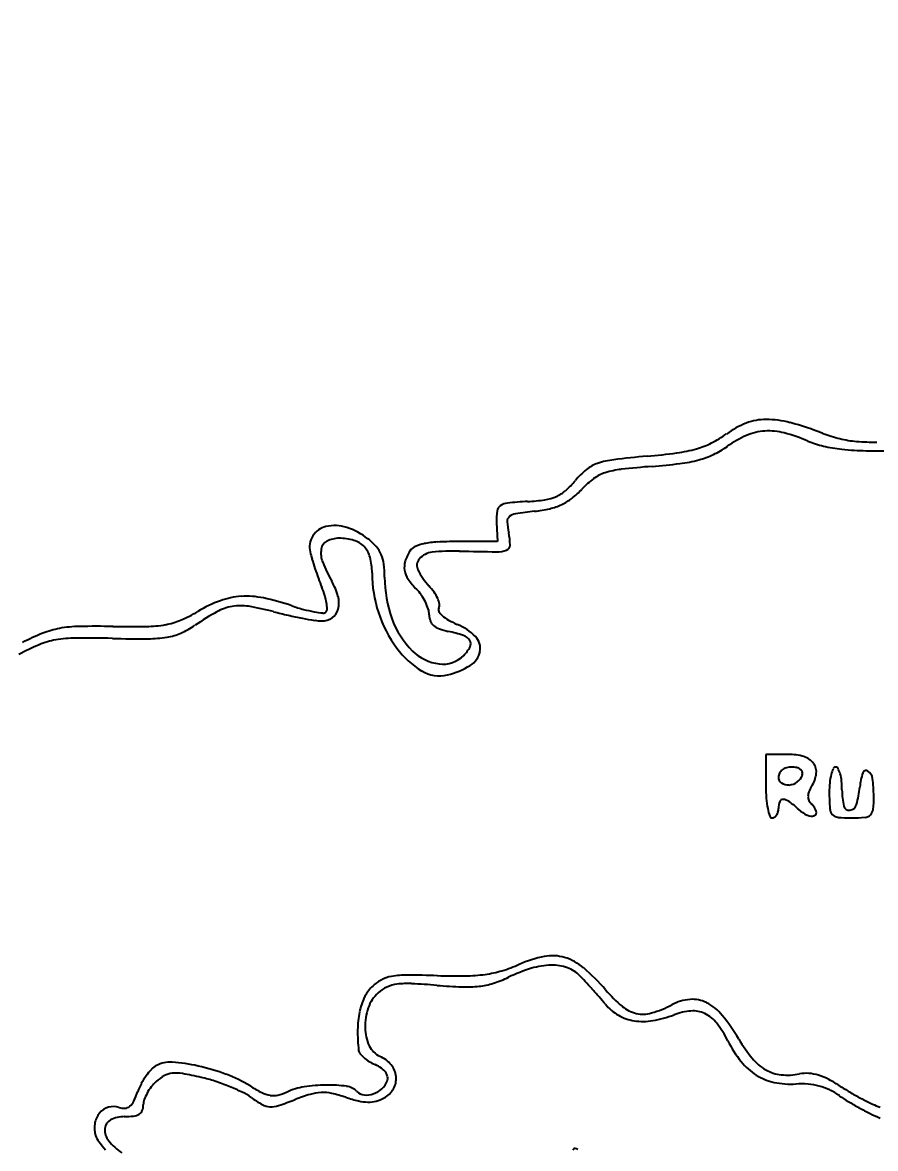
# Model space of a CAD drawing. Header units: millimetres. Extents: x 56222 to 3066687, y -650199 to -121287.
# Drawn here: x 135236.99 to 135245.8, y -182836.89 to -182825.27 of the extents above; entities that cross this region are included whole.
import ezdxf

# ---------------------------------------------------------------- set-up
doc = ezdxf.new("R2010")
doc.units = ezdxf.units.MM
doc.header["$MEASUREMENT"] = 0

msp = doc.modelspace()

# ---------------------------------------------------------------- linework, layer by layer
for p, q in [((135241.888, -182830.427), (135241.896, -182830.623)), ((135241.896, -182830.623), (135241.476, -182830.623)), ((135244.901, -182832.821), (135244.669, -182832.821)), ((135244.669, -182832.821), (135244.669, -182833.149))]:
    msp.add_line(p, q)
for centre, radius, start, end in [((135244.677, -182829.951), 0.588, 90.3503, 110.9239), ((135244.679, -182830.271), 0.907, 74.6002, 90.3504), ((135244.789, -182830.243), 0.9, 110.9239, 125.8754), ((135244.695, -182830.052), 0.57, 93.7249, 113.2787), ((135244.7, -182830.127), 0.645, 75.5804, 93.7249), ((135243.939, -182832.955), 3.692, 69.0505, 74.6002), ((135243.717, -182828.823), 0.876, 285.6193, 296.6025), ((135243.618, -182828.624), 1.097, 296.6025, 305.8754), ((135244.895, -182830.517), 1.076, 113.2786, 125.4323), ((135244.459, -182831.063), 1.611, 66.4248, 75.5804), ((135245.468, -182828.752), 0.91, 246.4248, 257.0268), ((135245.752, -182828.222), 1.376, 249.0505, 256.6218), ((135245.717, -182828.369), 1.226, 256.6218, 264.8819), ((135245.773, -182827.741), 1.856, 264.8819, 271.3452), ((135242.787, -182822.55), 7.223, 275.2079, 277.6701), ((135243.553, -182828.234), 1.487, 277.6701, 285.6193), ((135243.752, -182828.937), 0.873, 284.9319, 295.5691), ((135243.712, -182828.854), 0.966, 295.5691, 305.4323), ((135245.628, -182828.055), 1.625, 257.0269, 263.8955), ((135245.767, -182826.761), 2.926, 263.8955, 268.8387), ((135245.93, -182818.685), 11.004, 268.8386, 270.6842), ((135243.05, -182830.167), 0.37, 108.7314, 129.071), ((135243.201, -182830.612), 0.839, 96.972, 108.7314), ((135244.462, -182840.924), 11.228, 95.2078, 96.972), ((135244.189, -182838.841), 9.02, 94.4096, 96.4461), ((135243.021, -182823.701), 6.165, 274.4096, 277.0877), ((135243.603, -182828.379), 1.451, 277.0877, 284.9319), ((135243.342, -182830.528), 0.834, 129.0709, 140.1467), ((135243.137, -182830.306), 0.413, 107.9935, 126.5569), ((135243.271, -182830.72), 0.847, 96.4462, 107.9934), ((135241.969, -182829.381), 0.956, 311.4616, 320.1466), ((135242.133, -182829.488), 0.872, 307.7839, 316.9368), ((135243.426, -182830.696), 0.898, 126.557, 136.9367), ((135242.094, -182828.221), 1.993, 273.2896, 278.4665), ((135242.32, -182829.734), 0.463, 278.4665, 293.7688), ((135242.358, -182829.821), 0.368, 293.7688, 311.4616), ((135242.324, -182829.734), 0.56, 295.0241, 307.7839), ((135242.628, -182830.397), 0.74, 173.0695, 182.2955), ((135241.969, -182830.317), 0.0759, 123.9674, 173.0695), ((135242.017, -182830.388), 0.162, 95.6236, 123.9675), ((135242.502, -182835.322), 5.12, 93.2896, 95.6235), ((135242.829, -182835.179), 4.899, 96.431, 98.741), ((135242.129, -182828.963), 1.357, 276.4309, 283.1402), ((135242.294, -182829.669), 0.632, 283.1403, 295.024), ((135242.06, -182830.415), 0.0627, 129.8356, 183.8337), ((135242.774, -182830.367), 0.778, 183.8337, 192.3876), ((135242.105, -182830.469), 0.133, 98.7411, 129.8356), ((135240.174, -182830.681), 0.217, 102.8168, 148.0034), ((135240.216, -182830.866), 0.407, 72.1974, 102.8168), ((135240.127, -182831.146), 0.7, 51.8114, 72.1974), ((135241.442, -182830.659), 0.585, 359.8983, 12.3876), ((135240.176, -182830.683), 0.22, 148.0035, 192.8052), ((135240.188, -182830.72), 0.112, 117.5753, 170.5104), ((135240.26, -182830.858), 0.268, 90, 117.5753), ((135240.26, -182831.151), 0.561, 74.0836, 90), ((135240.349, -182830.839), 0.236, 43.6859, 74.0836), ((135240.158, -182831.106), 0.65, 41.4985, 51.8114), ((135241.224, -182831.067), 0.429, 101.5271, 114.5181), ((135241.324, -182831.556), 0.929, 92.9638, 101.5271), ((135241.476, -182834.497), 3.873, 90, 92.9638), ((135241.972, -182830.66), 0.0559, 290.2739, 359.8983), ((135241.08, -182830.477), 1.146, 192.8052, 196.6345), ((135240.33, -182830.744), 0.256, 170.5105, 201.4063), ((135240.339, -182830.849), 0.25, 14.3744, 43.686), ((135240.412, -182830.882), 0.311, 23.5959, 41.4985), ((135240.365, -182830.902), 0.361, 7.278, 23.5959), ((135241.384, -182830.969), 0.462, 147.7013, 162.1963), ((135241.096, -182830.787), 0.122, 114.5182, 147.7013), ((135241.244, -182830.937), 0.204, 96.2173, 138.9036), ((135241.448, -182832.81), 2.088, 88.4788, 96.2174), ((135242.248, -182802.676), 28.056, 268.4788, 269.2685), ((135241.893, -182830.449), 0.282, 269.2685, 290.2739), ((135243.33, -182829.805), 3.495, 196.6345, 198.3022), ((135241.468, -182830.298), 1.478, 201.4063, 209.8524), ((135239.946, -182830.949), 0.656, 0.1048, 14.3743), ((135239.665, -182830.991), 1.067, 360, 7.278), ((135241.131, -182830.888), 0.196, 162.1962, 189.6588), ((135241.168, -182830.871), 0.103, 138.9036, 206.5564), ((135243.585, -182829.721), 3.763, 198.3022, 199.9503), ((135242.483, -182830.121), 2.591, 199.9503, 202.1302), ((135241.913, -182830.946), 1.311, 180.1048, 198.2506), ((135242.003, -182830.991), 1.271, 180, 199.7042), ((135241.165, -182830.882), 0.231, 189.6589, 214.5004), ((135241.578, -182830.598), 0.732, 214.5004, 225), ((135241.695, -182830.607), 0.693, 206.5565, 223.2118), ((135239.181, -182831.463), 0.974, 16.896, 22.1303), ((135239.619, -182831.359), 0.653, 15.0182, 29.8525), ((135240.748, -182831.428), 0.442, 34.8463, 45), ((135240.764, -182831.481), 0.584, 34.9996, 43.2118), ((135239.555, -182832.633), 1.492, 110.3655, 120.3719), ((135239.294, -182831.93), 0.742, 93.4908, 110.3655), ((135239.302, -182832.054), 0.866, 78.1415, 93.4908), ((135238.966, -182833.656), 2.503, 71.1843, 78.1415), ((135239.511, -182831.363), 0.629, 9.6323, 16.8959), ((135239.997, -182831.257), 0.263, 345.7131, 15.0182), ((135240.645, -182831.5), 0.567, 26.4225, 34.8462), ((135240.914, -182831.377), 0.402, 24.1317, 34.9996), ((135241.031, -182831.324), 0.273, 11.3122, 24.1317), ((135238.015, -182830.004), 1.556, 293.0509, 300.3719), ((135240.418, -182833.914), 2.931, 118.9354, 124.1411), ((135239.244, -182831.791), 0.505, 99.8113, 118.9354), ((135239.244, -182831.789), 0.503, 80.6443, 99.8113), ((135238.854, -182834.155), 2.901, 75.4008, 80.6442), ((135240.83, -182826.568), 4.94, 255.4007, 257.1895), ((135240.44, -182829.328), 2.07, 251.1843, 254.7191), ((135240.225, -182830.116), 1.252, 254.7191, 259.8692), ((135240.211, -182830.196), 1.171, 259.8692, 264.2747), ((135240.098, -182831.322), 0.0399, 264.2746, 315.0001), ((135240.098, -182831.322), 0.0392, 315, 2.1337), ((135239.655, -182831.339), 0.483, 2.1338, 9.6323), ((135240.104, -182831.285), 0.152, 304.5515, 345.7132), ((135241.906, -182830.948), 1.304, 198.2506, 216.4716), ((135240.697, -182831.474), 0.509, 17.666, 26.4225), ((135240.993, -182831.38), 0.199, 0, 17.6659), ((135241.323, -182831.328), 0.0357, 148.2825, 208.4691), ((135241.433, -182831.268), 0.161, 208.4692, 228.2131), ((135241.247, -182831.281), 0.0532, 328.2825, 11.3122), ((135238.343, -182830.775), 0.718, 279.9949, 293.0508), ((135240.725, -182827.03), 4.466, 257.1896, 259.1188), ((135240.64, -182827.474), 4.014, 259.1188, 260.9594), ((135240.082, -182830.982), 0.461, 260.9593, 270), ((135240.082, -182831.252), 0.192, 270, 304.5515), ((135241.651, -182831.117), 0.897, 199.7042, 225.285), ((135241.366, -182831.38), 0.174, 180, 201.3328), ((135241.318, -182831.398), 0.123, 201.3328, 228.9653), ((135241.565, -182831.12), 0.359, 228.213, 240.9923), ((135241.837, -182830.629), 0.921, 240.9923, 247.3235), ((135238.094, -182833.777), 2.381, 112.0242, 117.6044), ((135237.526, -182832.373), 0.865, 100.1498, 112.0242), ((135237.604, -182832.81), 1.31, 91.0915, 100.1498), ((135237.757, -182840.81), 9.311, 88.9608, 91.0915), ((135238.107, -182821.507), 9.995, 268.9609, 270.9309), ((135238.249, -182830.242), 1.259, 270.931, 279.9948), ((135238.393, -182831.036), 0.582, 278.997, 293.6792), ((135238.259, -182830.731), 0.915, 293.6792, 304.1411), ((135241.362, -182831.347), 0.19, 228.9653, 250.1157), ((135241.515, -182830.924), 0.64, 250.1157, 258.69), ((135241.129, -182832.854), 1.328, 71.747, 78.69), ((135241.256, -182832.021), 0.587, 45.0231, 67.3235), ((135241.506, -182831.713), 0.126, 32.697, 71.747), ((135238.083, -182833.873), 2.369, 112.8028, 118.4779), ((135237.466, -182832.406), 0.778, 99.7883, 112.8029), ((135237.552, -182832.904), 1.283, 90.4619, 99.7882), ((135237.639, -182843.669), 12.049, 88.664, 90.4619), ((135238.228, -182818.41), 13.218, 268.664, 270.2545), ((135238.281, -182830.33), 1.297, 270.2545, 278.997), ((135241.557, -182831.68), 0.065, 331.4962, 32.6971), ((135241.551, -182831.725), 0.169, 348.9117, 45.0232), ((135241.598, -182831.176), 0.921, 216.4715, 238.4118), ((135241.35, -182831.421), 0.469, 225.2849, 263.1494), ((135241.331, -182831.582), 0.308, 263.1493, 315), ((135241.277, -182831.528), 0.384, 315, 331.4963), ((135241.503, -182831.716), 0.218, 301.31, 348.9117), ((135241.171, -182831.169), 0.858, 284.0893, 301.31), ((135241.296, -182831.667), 0.344, 238.4117, 284.0893), ((135244.901, -182833.4), 0.579, 73.6905, 90), ((135245.009, -182833.028), 0.191, 36.4647, 73.6905), ((135244.898, -182833.06), 0.0985, 127.06, 152.5746), ((135244.916, -182833.084), 0.129, 105.2005, 127.0599), ((135244.937, -182833.161), 0.209, 90, 105.2005), ((135244.937, -182833.202), 0.25, 77.7763, 90.0001), ((135244.969, -182833.054), 0.0976, 53.1377, 77.7763), ((135244.996, -182833.018), 0.0534, 17.5649, 53.1378), ((135245.047, -182833.001), 0.145, 352.0652, 36.4647), ((135245.7, -182833.119), 0.367, 155.9273, 165.9637), ((135245.391, -182832.98), 0.0278, 90, 155.9274), ((135245.391, -182832.981), 0.0285, 27.2185, 90), ((135245.163, -182833.098), 0.284, 15.5928, 27.2185), ((135245.704, -182833.023), 0.0346, 57.2606, 162.5441), ((135244.89, -182833.056), 0.0895, 152.5746, 180), ((135244.874, -182833.056), 0.0743, 180, 235.1482), ((135244.893, -182832.963), 0.175, 274.9273, 305.6518), ((135244.912, -182832.99), 0.142, 305.6518, 341.5844), ((135244.996, -182833.018), 0.0525, 341.5843, 17.5647), ((135244.864, -182832.975), 0.33, 328.0147, 352.0652), ((135245.899, -182833.168), 0.572, 165.9637, 174.5928), ((135244.99, -182833.147), 0.465, 6.046, 15.5928), ((135244.601, -182833.188), 0.855, 0, 6.0459), ((135246.367, -182833.231), 0.73, 162.5441, 174.368), ((135245.664, -182833.085), 0.109, 7.9651, 57.2606), ((135244.472, -182833.252), 1.312, 0, 7.965), ((135246.34, -182833.149), 1.671, 180.0001, 184.3151), ((135244.898, -182833.022), 0.115, 235.1482, 274.9272), ((135245.228, -182833.253), 0.123, 157.9224, 180.5127), ((135245.459, -182833.347), 0.372, 148.0149, 157.9225), ((135246.392, -182833.215), 1.067, 174.5927, 180), ((135247.939, -182833.215), 2.614, 180, 183.6277), ((135246.213, -182833.188), 0.757, 180, 192.8346), ((135244.691, -182833.066), 0.954, 343.3832, 354.368), ((135245.548, -182833.209), 0.876, 184.3151, 191.3099), ((135244.998, -182833.379), 0.198, 159.3761, 180.0001), ((135244.847, -182833.322), 0.0361, 87.1076, 159.376), ((135244.843, -182833.397), 0.111, 53.2381, 87.1076), ((135244.09, -182834.405), 1.37, 47.8553, 53.2381), ((135245.198, -182833.254), 0.0933, 180.5127, 207.3301), ((135245.26, -182833.222), 0.163, 207.33, 225), ((135245.005, -182833.476), 0.197, 20.0881, 45), ((135244.285, -182833.252), 1.5, 354.775, 359.9999), ((135245.318, -182833.255), 0.642, 191.3099, 198.5151), ((135244.717, -182833.406), 0.077, 303.7185, 326.3099), ((135244.692, -182833.389), 0.107, 326.3098, 345.1576), ((135244.653, -182833.379), 0.147, 345.1577, 0.0001), ((135245.261, -182833.11), 0.377, 227.8553, 244.2811), ((135245.138, -182833.367), 0.0916, 244.2811, 291.1923), ((135245.158, -182833.42), 0.0345, 291.1923, 20.0881), ((135245.434, -182833.374), 0.104, 183.6277, 221.186), ((135245.42, -182833.386), 0.0849, 221.186, 264.7805), ((135245.529, -182833.343), 0.0553, 192.8346, 278.6724), ((135245.525, -182833.315), 0.0845, 278.6723, 343.3831), ((135245.686, -182833.378), 0.0935, 274.9918, 314.5128), ((135245.687, -182833.38), 0.0911, 314.5128, 354.775), ((135244.735, -182833.45), 0.027, 198.515, 269.9999), ((135244.735, -182833.432), 0.0451, 270.0001, 303.7184), ((135245.555, -182831.909), 1.569, 264.7806, 270), ((135245.555, -182831.878), 1.599, 270, 274.9917), ((135242.608, -182836.088), 1.201, 100.8925, 113.8621), ((135242.465, -182835.342), 0.442, 73.5457, 100.8926), ((135242.438, -182835.432), 0.536, 49.352, 73.5457), ((135241.615, -182833.963), 1.14, 277.8268, 286.738), ((135241.501, -182833.583), 1.537, 286.738, 293.8621), ((135242.747, -182836.668), 1.712, 106.9101, 115.4432), ((135242.469, -182835.754), 0.757, 91.2034, 106.9102), ((135242.464, -182835.478), 0.481, 70.9009, 91.2035), ((135242.514, -182835.332), 0.326, 43.7418, 70.9009), ((135241.425, -182836.613), 2.092, 40.5623, 49.352), ((135240.896, -182835.522), 0.422, 118.5587, 135), ((135240.865, -182835.465), 0.357, 99.9055, 118.5587), ((135240.904, -182835.546), 0.355, 97.2149, 114.6552), ((135240.963, -182836.03), 0.931, 89.8126, 99.9055), ((135240.967, -182836.048), 0.861, 87.1925, 97.215), ((135240.933, -182845.226), 10.126, 88.06, 89.8126), ((135240.656, -182842.392), 7.212, 85.0964, 87.1925), ((135241.485, -182828.948), 6.161, 268.0599, 270.7424), ((135241.543, -182833.438), 1.67, 270.7423, 277.8269), ((135241.62, -182834.442), 0.778, 276.4792, 287.5563), ((135241.486, -182834.016), 1.225, 287.5565, 295.4432), ((135240.529, -182837.232), 3.074, 42.2554, 43.7418), ((135236.168, -182841.194), 8.966, 41.5864, 42.2554), ((135240.863, -182835.49), 0.376, 135, 155.3835), ((135240.921, -182835.565), 0.381, 132.1447, 160.5051), ((135240.903, -182835.545), 0.354, 114.6552, 132.1448), ((135241.724, -182829.95), 5.275, 265.0964, 267.9175), ((135241.575, -182834.04), 1.182, 267.9174, 276.4791), ((135235.715, -182841.595), 9.571, 40.9244, 41.5865), ((135244.161, -182834.27), 1.51, 220.5622, 229.7281), ((135241.146, -182835.619), 0.687, 155.3835, 168.3703), ((135238.158, -182839.478), 6.339, 40.0228, 40.9244), ((135243.395, -182835.08), 0.5, 220.0228, 240.2499), ((135243.407, -182835.161), 0.343, 229.7281, 257.2605), ((135243.156, -182834.36), 1.179, 286.4393, 297.3443), ((135243.931, -182835.859), 0.509, 95.0052, 117.3444), ((135243.914, -182835.664), 0.314, 62.9206, 95.0052), ((135243.826, -182835.837), 0.508, 39.1515, 62.9207), ((135241.43, -182835.678), 0.977, 168.3703, 179.1602), ((135241.098, -182835.628), 0.568, 160.5052, 181.5306), ((135243.381, -182835.104), 0.473, 240.2499, 261.3533), ((135243.4, -182835.189), 0.314, 257.2605, 286.4393), ((135243.307, -182834.417), 1.169, 279.646, 290.8167), ((135243.943, -182836.092), 0.623, 94.2827, 110.8168), ((135243.918, -182835.75), 0.28, 64.2409, 94.2827), ((135243.889, -182835.81), 0.347, 37.9592, 64.2409), ((135242.717, -182836.74), 1.938, 30.372, 39.1516), ((135241.013, -182835.63), 0.484, 181.5306, 204.483), ((135243.401, -182834.973), 0.605, 261.3533, 279.646), ((135243.275, -182836.289), 1.125, 27.0289, 37.9593), ((135242.272, -182835.69), 1.819, 179.1603, 185.9364), ((135245.433, -182835.188), 1.298, 207.029, 218.2543), ((135245.659, -182835.016), 1.472, 210.3719, 219.806), ((135240.523, -182835.872), 0.0604, 185.9366, 219.9074), ((135240.77, -182835.74), 0.216, 204.4829, 246.3118), ((135238.514, -182836.295), 0.296, 85.7837, 118.155), ((135238.394, -182837.924), 1.93, 77.6868, 85.7837), ((135240.734, -182835.695), 0.336, 219.9073, 229.4432), ((135240.803, -182835.614), 0.442, 229.4431, 238.165), ((135240.864, -182835.517), 0.557, 238.165, 245.5046), ((135240.558, -182836.225), 0.312, 39.4716, 66.3118), ((135244.908, -182835.602), 0.629, 218.2544, 237.5547), ((135244.929, -182835.624), 0.523, 219.8059, 240.2365), ((135238.769, -182836.499), 0.617, 136.3326, 144.3427), ((135238.472, -182836.215), 0.206, 118.155, 136.3325), ((135238.555, -182836.311), 0.199, 95.2143, 119.5343), ((135238.573, -182836.509), 0.398, 79.8224, 95.2143), ((135237.934, -182840.073), 4.019, 77.0022, 79.8224), ((135238.357, -182838.096), 2.105, 69.4462, 77.6868), ((135238.603, -182837.439), 1.404, 58.2826, 69.4462), ((135240.456, -182836.412), 0.427, 55.3525, 65.5046), ((135240.591, -182836.216), 0.189, 36.6604, 55.3525), ((135240.651, -182836.171), 0.113, 11.5717, 36.6605), ((135240.621, -182836.173), 0.231, 5.8249, 39.4716), ((135244.87, -182835.728), 0.403, 240.2364, 264.1747), ((135244.895, -182835.478), 0.654, 264.1746, 280.8222), ((135245.085, -182836.47), 0.356, 85.5269, 100.8222), ((135245.076, -182836.585), 0.472, 73.1444, 85.5268), ((135238.739, -182836.496), 0.589, 152.013, 160.7813), ((135238.84, -182836.55), 0.704, 144.3428, 152.013), ((135238.653, -182836.51), 0.419, 132.1447, 142.3488), ((135238.694, -182836.556), 0.481, 119.5343, 132.1448), ((135238.45, -182837.835), 1.723, 72.1307, 77.0022), ((135238.276, -182838.376), 2.291, 68.1962, 72.1306), ((135240.14, -182837.791), 1.556, 90.4902, 98.8874), ((135240.14, -182837.779), 1.544, 82.604, 90.4903), ((135240.56, -182836.117), 0.213, 312.3233, 339.0064), ((135240.684, -182836.165), 0.0801, 339.0064, 11.5717), ((135240.645, -182836.17), 0.206, 329.7958, 5.825), ((135244.868, -182835.665), 0.554, 237.5547, 258.3562), ((135244.929, -182835.369), 0.856, 258.3561, 273.3768), ((135245.031, -182837.101), 0.878, 85.1394, 93.3768), ((135245.049, -182836.887), 0.664, 74.9818, 85.1394), ((135245.026, -182836.75), 0.644, 62.6977, 73.1444), ((135244.727, -182837.329), 1.295, 56.5046, 62.6977), ((135237.281, -182835.988), 0.954, 334.3323, 340.7814), ((135238.667, -182836.533), 0.443, 151.2231, 160.5329), ((135238.72, -182836.562), 0.505, 142.3488, 151.2232), ((135238.354, -182838.182), 2.081, 64.1856, 68.1961), ((135238.981, -182836.885), 0.642, 54.5467, 64.1855), ((135240.155, -182834.928), 1.548, 238.2826, 243.4599), ((135239.599, -182836.041), 0.304, 243.46, 260.7729), ((135239.584, -182836.135), 0.209, 260.7729, 282.7511), ((135239.523, -182835.867), 0.483, 282.7511, 294.4954), ((135240.005, -182836.925), 0.679, 98.8875, 114.4954), ((135240.502, -182838.156), 1.903, 106.4983, 111.4454), ((135240.096, -182836.785), 0.473, 92.5793, 106.4983), ((135240.094, -182836.744), 0.432, 77.8266, 92.5793), ((135239.886, -182837.707), 1.417, 71.7355, 77.8267), ((135240.315, -182836.432), 0.185, 45, 82.604), ((135240.535, -182836.212), 0.126, 225, 263.2879), ((135240.545, -182836.124), 0.215, 263.2879, 288.9787), ((135240.532, -182836.086), 0.254, 288.9787, 312.3233), ((135240.611, -182836.151), 0.246, 298.155, 329.7958), ((135245.059, -182836.849), 0.625, 64.483, 74.9818), ((135245.037, -182836.897), 0.678, 54.6051, 64.483), ((135246.279, -182835.148), 1.468, 234.605, 238.7993), ((135246.677, -182834.383), 2.237, 236.5047, 239.7025), ((135246.952, -182833.912), 2.783, 239.7026, 242.418), ((135237.933, -182836.649), 0.192, 106.6443, 140.0759), ((135237.932, -182836.643), 0.186, 72.3912, 106.6443), ((135238.04, -182836.3), 0.174, 252.3912, 273.6114), ((135238.046, -182836.39), 0.0841, 273.6113, 310.1295), ((135237.997, -182836.332), 0.16, 310.1295, 334.3323), ((135238.089, -182836.44), 0.15, 337.6654, 0.0001), ((135238.404, -182836.44), 0.165, 160.5329, 180), ((135240.059, -182835.371), 1.218, 234.5468, 240.9625), ((135239.556, -182836.278), 0.181, 240.9625, 267.2053), ((135239.559, -182836.21), 0.249, 267.2053, 288.1739), ((135238.654, -182833.452), 3.151, 288.1739, 291.4455), ((135240.837, -182834.826), 1.617, 251.7355, 256.593), ((135240.566, -182835.96), 0.451, 256.593, 269.1611), ((135240.564, -182836.11), 0.301, 269.1611, 285.1887), ((135240.538, -182836.015), 0.4, 285.1888, 298.155), ((135247.148, -182833.714), 3.144, 238.7993, 241.1722), ((135247.168, -182833.678), 3.186, 241.1723, 243.5388), ((135246.822, -182834.16), 2.503, 242.418, 245.1713), ((135246.046, -182835.838), 0.654, 245.1713, 252.6435), ((135237.957, -182836.669), 0.223, 140.0759, 170.6264), ((135238.042, -182836.867), 0.306, 90, 117.3817), ((135238.042, -182835.796), 0.765, 270, 277.1656), ((135238.12, -182836.41), 0.146, 277.1657, 301.5917), ((135238.155, -182836.467), 0.0792, 301.5917, 337.6654), ((135246.495, -182835.028), 1.677, 243.5388, 247.364), ((135237.997, -182836.675), 0.263, 170.6264, 197.6088), ((135238.021, -182836.698), 0.179, 175.9409, 218.6227), ((135237.952, -182836.693), 0.11, 117.3817, 175.9408), ((135237.956, -182836.688), 0.22, 197.6088, 216.3601), ((135238.649, -182836.178), 1.08, 216.3602, 222.1161), ((135238.377, -182836.414), 0.634, 218.6227, 235.3054), ((135242.701, -182836.916), 0.0267, 90, 162.858), ((135242.701, -182836.92), 0.0312, 36.3127, 90)]:
    msp.add_arc(centre, radius, start, end)

doc.saveas('drawing.dxf')
